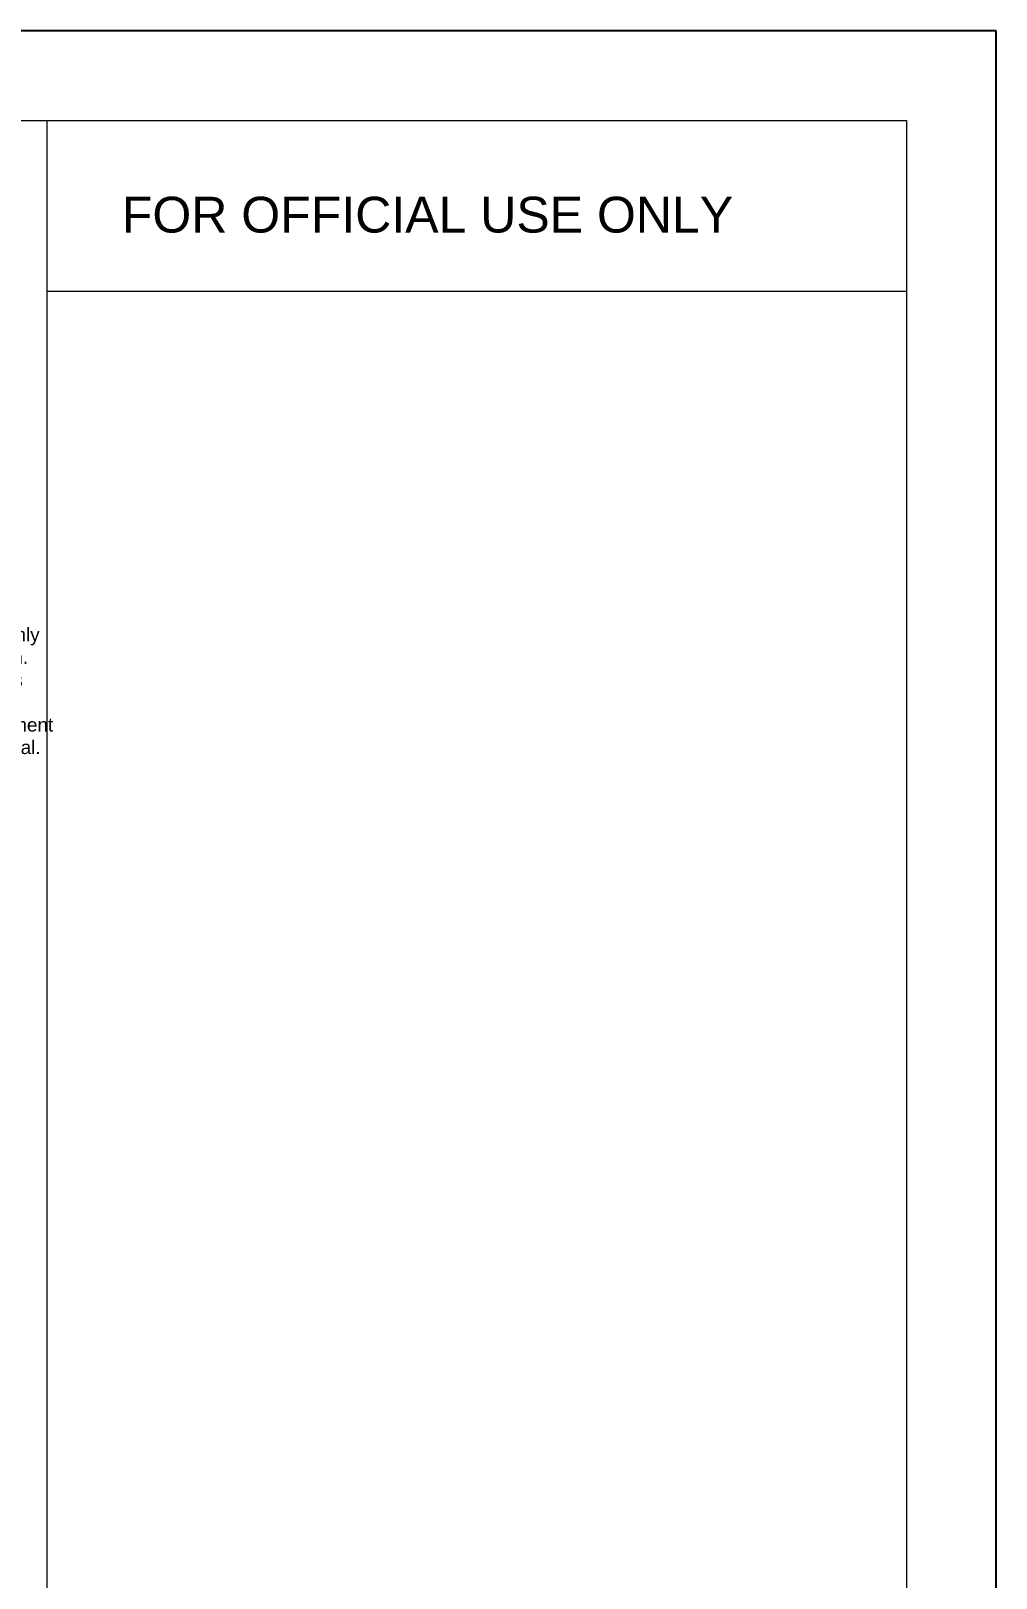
# Model space of a CAD drawing. Header units: inches. Extents: x 85856 to 287200, y -126184 to 75211.
# Drawn here: x 183228 to 183728, y -23780 to -22980 of the extents above; entities that cross this region are included whole.
import ezdxf

# ---------------------------------------------------------------- set-up
doc = ezdxf.new("R2010")
doc.units = ezdxf.units.IN
doc.header["$LTSCALE"] = 0.5
doc.header["$MEASUREMENT"] = 0
doc.layers.add('ELE1', color=3, linetype='Continuous', lineweight=9)
doc.layers.add('texts', color=152, linetype='Continuous', lineweight=35)
doc.styles.add('Labels', font='arial.ttf', dxfattribs={"height": 8})
doc.styles.get("Standard").update_dxf_attribs({"font": 'arial.ttf'})

# ---------------------------------------------------------------- blocks, each defined once
blk = doc.blocks.new('FGDF')
at = {"layer": 'texts', "color": 254, "ltscale": 0.1, "insert": (98512.47, -9815.91), "char_height": 7, "attachment_point": 4, "style": 'Labels'}
blk.add_mtext('\\A1;Note:\\P\\pi-9,l9,t9;- Lap splices shall be provided only \\P\\pi0,l0,tz;   in the middle half of the column.\\P\\pi-9,l9,t9;- Only 50% of the column re-bars \\P   shall be lapped at a section.\\P- At Lap splices, shear reinforcement\\P  shall be provided at close interval.', dxfattribs=at)

msp = doc.modelspace()

# ---------------------------------------------------------------- linework, layer by layer
at = {"layer": 'Defpoints'}
msp.add_lwpolyline([(183727.51, -22979.69), (180549.91, -22979.69), (180549.91, -25227.65), (183727.51, -25227.65)], close=True, dxfattribs=at)
at = {"layer": 'ELE1'}
for p, q in [((183236.55, -25181.34), (183236.55, -23026)), ((183681.2, -23114.55), (183236.55, -23114.55))]:
    msp.add_line(p, q, dxfattribs=at)
msp.add_lwpolyline([(180596.23, -23026), (183681.2, -23026), (183681.2, -25181.34), (180596.23, -25181.34)], close=True, dxfattribs=at)
msp.add_lwpolyline([(180596.23, -23026), (183681.2, -23026), (183681.2, -25181.34), (180596.23, -25181.34)], close=True, dxfattribs=at)

# ---------------------------------------------------------------- block references
at = {"color": 5, "lineweight": 35}
msp.add_blockref('FGDF', (84567.91, -13500.56), dxfattribs=at)

# ---------------------------------------------------------------- texts
at = {"layer": 'Defpoints'}
msp.add_text('FOR OFFICIAL USE ONLY', height=18.5271, dxfattribs=at).set_placement((183275.12, -23084.03))

doc.saveas('drawing.dxf')
